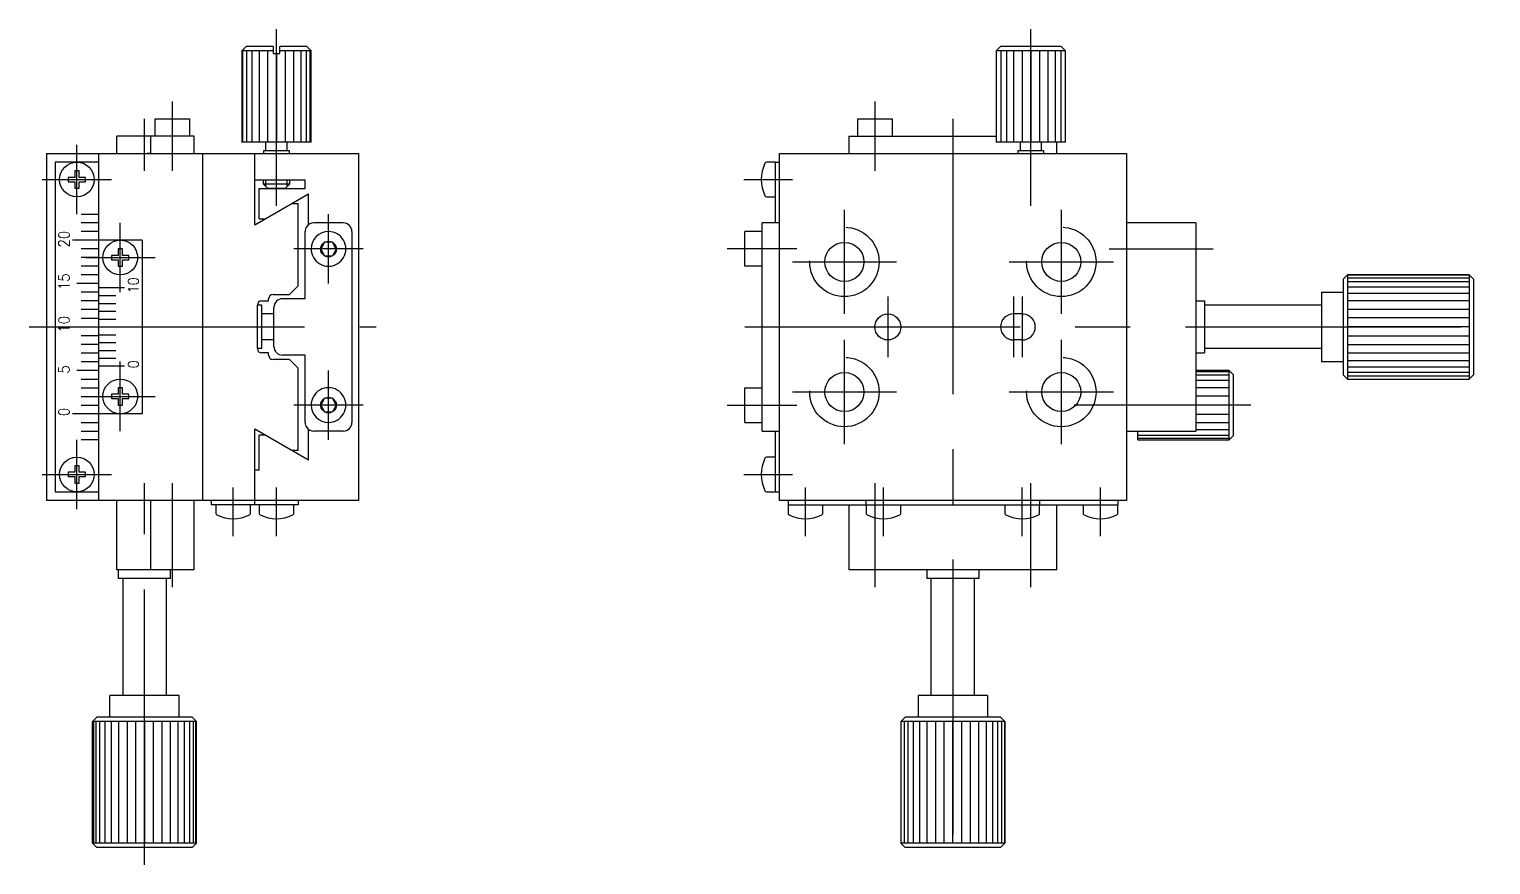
# Model space of a CAD drawing. Extents: x -118 to 241, y -126 to 112.
# Drawn here: x 72.5 to 240.9, y -62 to 34.3 of the extents above; entities that cross this region are included whole.
import ezdxf

# ---------------------------------------------------------------- set-up
doc = ezdxf.new("R2010")
doc.units = 0
doc.linetypes.add('CENTER', pattern=[50.8, 31.75, -6.35, 6.35, -6.35])
doc.linetypes.add('DASHED', pattern=[19.05, 12.7, -6.35])
doc.layers.get('0').update_dxf_attribs({"linetype": 'CONTINUOUS'})
doc.layers.add('CENTER', color=1, linetype='CENTER')
doc.styles.add('CONVERTER_1', font='txt.shx', dxfattribs={"width": 0.9})

# ---------------------------------------------------------------- blocks, each defined once
blk = doc.blocks.new('*U9')
at = {"color": 7, "linetype": 'CONTINUOUS', "style": 'CONVERTER_1', "width": 0.9}
blk.add_text('0', height=1.25, rotation=90, dxfattribs=at).set_placement((77.08, -10.28))
blk = doc.blocks.new('*U10')
at = {"color": 7, "linetype": 'CONTINUOUS', "style": 'CONVERTER_1', "width": 0.9}
blk.add_text('10', height=1.2, rotation=90, dxfattribs=at).set_placement((85.05, 3.87))
blk = doc.blocks.new('*U11')
at = {"color": 7, "linetype": 'CONTINUOUS', "style": 'CONVERTER_1', "width": 0.9}
blk.add_text('0', height=1.2, rotation=90, dxfattribs=at).set_placement((85.05, -4.77))
blk = doc.blocks.new('*U12')
at = {"color": 7, "linetype": 'CONTINUOUS', "style": 'CONVERTER_1', "width": 0.9}
blk.add_text('20', height=1.25, rotation=90, dxfattribs=at).set_placement((77.08, 9.16))
blk = doc.blocks.new('*U13')
at = {"color": 7, "linetype": 'CONTINUOUS', "style": 'CONVERTER_1', "width": 0.9}
blk.add_text('15', height=1.25, rotation=90, dxfattribs=at).set_placement((77.08, 4.25))
blk = doc.blocks.new('*U14')
at = {"color": 7, "linetype": 'CONTINUOUS', "style": 'CONVERTER_1', "width": 0.9}
blk.add_text('10', height=1.25, rotation=90, dxfattribs=at).set_placement((77.08, -0.66))
blk = doc.blocks.new('*U15')
at = {"color": 7, "linetype": 'CONTINUOUS', "style": 'CONVERTER_1', "width": 0.9}
blk.add_text('5', height=1.25, rotation=90, dxfattribs=at).set_placement((77.08, -5.38))

msp = doc.modelspace()

# ---------------------------------------------------------------- linework, layer by layer
at = {"color": 7, "linetype": 'CONTINUOUS'}
for p, q in [((96.95, 31.82), (97.45, 32.32)), ((100.55, 32.32), (97.45, 32.32)), ((100.55, 32.32), (100.55, 31.52)), ((104.45, 32.32), (101.35, 32.32)), ((101.35, 31.52), (101.35, 32.32)), ((104.45, 32.32), (104.95, 31.82)), ((183.92, 31.82), (184.42, 32.32)), ((191.42, 32.32), (184.42, 32.32)), ((191.42, 32.32), (191.92, 31.82)), ((100.55, 31.82), (96.95, 31.82)), ((96.95, 31.82), (96.95, 21.32)), ((97.09, 21.32), (97.09, 31.82)), ((97.49, 31.82), (97.49, 21.32)), ((98.12, 31.82), (98.12, 21.32)), ((98.95, 31.82), (98.95, 21.32)), ((99.91, 31.82), (99.91, 21.32)), ((100.55, 31.52), (100.95, 31.52)), ((100.95, 31.52), (101.35, 31.52)), ((100.95, 31.52), (100.95, 21.32)), ((104.95, 31.82), (101.35, 31.82)), ((101.99, 21.32), (101.99, 31.82)), ((102.95, 21.32), (102.95, 31.82)), ((103.78, 21.32), (103.78, 31.82)), ((104.41, 21.32), (104.41, 31.82)), ((104.81, 31.82), (104.81, 21.32)), ((104.95, 21.32), (104.95, 31.82)), ((191.92, 31.82), (183.92, 31.82)), ((183.92, 31.82), (183.92, 22)), ((184.46, 31.82), (184.46, 21.32)), ((185.1, 31.82), (185.1, 21.32)), ((185.92, 31.82), (185.92, 21.32)), ((186.89, 31.82), (186.89, 21.32)), ((187.92, 31.82), (187.92, 21.32)), ((188.96, 21.32), (188.96, 31.82)), ((189.92, 21.32), (189.92, 31.82)), ((190.75, 21.32), (190.75, 31.82)), ((191.39, 21.32), (191.39, 31.82)), ((191.92, 21.32), (191.92, 31.82)), ((86.95, 22), (86.95, 24)), ((86.95, 24), (88.95, 24)), ((88.95, 24), (90.95, 24)), ((90.95, 22), (90.95, 24)), ((167.92, 24), (168.89, 24)), ((167.92, 24), (167.92, 22)), ((168.89, 24), (169.92, 24)), ((169.92, 24), (170.96, 24)), ((170.96, 24), (171.92, 24)), ((171.92, 24), (171.92, 22)), ((88.95, 22), (82.55, 22)), ((82.55, 20), (82.55, 22)), ((82.55, 20), (82.55, 22)), ((86.45, 20), (86.45, 22)), ((91.45, 22), (88.95, 22)), ((91.45, 20), (91.45, 22)), ((166.92, 22), (166.92, 21.32)), ((166.92, 22), (167.1, 22)), ((167.1, 22), (172.75, 22)), ((172.75, 22), (173.39, 22)), ((173.39, 22), (173.79, 22)), ((173.79, 22), (173.92, 22)), ((173.92, 22), (183.92, 22)), ((183.92, 22), (183.92, 21.32)), ((97.09, 21.32), (96.95, 21.32)), ((99.73, 21.32), (97.09, 21.32)), ((102.45, 20.32), (99.45, 20.32)), ((99.45, 20.32), (99.45, 20)), ((100.95, 21.32), (99.73, 21.32)), ((99.73, 20.32), (99.73, 21.32)), ((102.18, 21.32), (100.95, 21.32)), ((104.95, 21.32), (102.18, 21.32)), ((102.18, 20.32), (102.18, 21.32)), ((102.45, 20), (102.45, 20.32)), ((166.92, 21.32), (166.92, 20)), ((184.46, 21.32), (183.92, 21.32)), ((185.1, 21.32), (184.46, 21.32)), ((185.92, 21.32), (185.1, 21.32)), ((186.89, 21.32), (185.92, 21.32)), ((189.42, 20.32), (186.42, 20.32)), ((186.42, 20.32), (186.42, 20)), ((187.92, 21.32), (186.7, 21.32)), ((186.7, 20.32), (186.7, 21.32)), ((188.96, 21.32), (186.89, 21.32)), ((189.15, 21.32), (187.92, 21.32)), ((189.92, 21.32), (188.96, 21.32)), ((189.15, 20.32), (189.15, 21.32)), ((189.42, 20), (189.42, 20.32)), ((190.75, 21.32), (189.92, 21.32)), ((190.92, 21.32), (190.75, 21.32)), ((191.92, 21.32), (190.92, 21.32)), ((190.92, 20), (190.92, 21.32)), ((74.45, 20), (74.45, -8)), ((74.45, 20), (83.45, 20)), ((75.45, 19), (75.45, -19)), ((80.45, 19), (75.45, 19)), ((79.55, 20), (85.95, 20)), ((80.45, 20), (80.45, -20)), ((83.45, 20), (92.45, 20)), ((85.95, 20), (85.95, 20)), ((86.05, 20), (86.75, 20)), ((86.35, 20), (86.05, 20)), ((88.75, 20), (91.45, 20)), ((91.45, 20), (92.45, 20)), ((92.45, -20), (92.45, 20)), ((92.45, -20), (92.45, 20)), ((92.45, 20), (98.45, 20)), ((98.45, 20), (110.45, 20)), ((98.45, 11.77), (98.45, 20)), ((98.95, 20), (99.45, 20)), ((110.45, -20), (110.45, 20)), ((158.42, 19), (157.43, 19)), ((158.42, 19), (158.42, 12)), ((158.42, 19), (158.92, 19)), ((158.92, 20), (198.92, 20)), ((158.92, 19), (158.92, 20)), ((158.92, 19), (158.92, 20)), ((158.92, 19), (158.92, 20)), ((158.92, 20), (166.92, 20)), ((158.92, 19), (158.92, 19.6)), ((158.92, 19), (158.92, 19.6)), ((158.92, 10), (158.92, 19)), ((158.92, 19), (158.92, 19)), ((158.92, 19), (158.92, 19)), ((158.92, 19), (158.92, 19)), ((158.92, 19), (158.92, 19)), ((158.92, 18), (158.92, 19)), ((158.92, 18), (158.92, 19)), ((158.92, 18), (158.92, 19)), ((158.92, 18), (158.92, 19)), ((188.92, 20), (190.92, 20)), ((198.92, 20), (198.92, 19)), ((198.92, 20), (198.92, 19)), ((198.92, 19.6), (198.92, 19)), ((198.92, 19), (198.92, 18)), ((198.92, 19), (198.92, 18)), ((198.92, 19), (198.92, 19)), ((198.92, 19), (198.92, 12)), ((77.7, 17.25), (76.95, 17.25)), ((76.95, 17.25), (76.95, 16.75)), ((78.2, 18), (77.7, 18)), ((77.7, 18), (77.7, 17.25)), ((78.2, 17.25), (78.2, 18)), ((78.95, 17.25), (78.2, 17.25)), ((78.95, 16.75), (78.95, 17.25)), ((98.45, 16.98), (104.25, 16.98)), ((99.45, 16.48), (99.45, 16.98)), ((99.45, 16.98), (99.73, 16.98)), ((99.73, 16.98), (100.95, 16.98)), ((102.18, 16.98), (102.45, 16.98)), ((102.45, 16.98), (102.45, 16.48)), ((104.25, 16.52), (104.25, 16.98)), ((104.25, 15.98), (104.25, 16.98)), ((158.92, 11.4), (158.92, 18)), ((158.92, 11.4), (158.92, 18)), ((158.92, 12), (158.92, 18)), ((158.92, 12), (158.92, 18)), ((198.92, 18), (198.92, 11.4)), ((198.92, 18), (198.92, 11.4)), ((76.95, 16.75), (77.7, 16.75)), ((77.7, 16.75), (77.7, 16)), ((77.7, 16), (78.2, 16)), ((78.2, 16), (78.2, 16.75)), ((78.2, 16.75), (78.95, 16.75)), ((98.45, 11.77), (104.65, 15.35)), ((98.95, 15.98), (104.25, 15.98)), ((98.95, 12.48), (98.95, 15.98)), ((99.73, 16.21), (99.45, 16.48)), ((102.45, 16.48), (99.45, 16.48)), ((99.95, 15.98), (99.73, 16.21)), ((101.95, 15.98), (99.95, 15.98)), ((100.95, 15.98), (101.95, 15.98)), ((102.18, 16.21), (101.95, 15.98)), ((102.45, 16.48), (102.18, 16.21)), ((104.65, 11.8), (104.65, 15.35)), ((102.71, 14.23), (103.45, 14.23)), ((103.45, 4.75), (103.45, 14.23)), ((157.43, 15), (158.42, 15)), ((78.45, 13), (80.45, 13)), ((80.45, 12), (78.45, 12)), ((98.95, 12.48), (99.68, 12.48)), ((108.65, 12), (105.25, 12)), ((156.92, -12), (156.92, 12)), ((158.92, 12), (156.92, 12)), ((158.42, 12), (158.42, 12)), ((158.92, 11.4), (158.92, 12)), ((158.92, 11.4), (158.92, 12)), ((158.92, 10), (158.92, 12)), ((198.92, 12), (198.92, -12)), ((206.92, 12), (198.92, 12)), ((206.92, 12), (206.92, 2.5)), ((80.45, 11), (78.45, 11)), ((104.25, 7.64), (104.25, 11)), ((109.65, 11), (109.65, -11)), ((154.92, 7), (154.92, 11)), ((156.92, 11), (154.92, 11)), ((158.92, -12), (158.92, 11.4)), ((158.92, -4), (158.92, 11.4)), ((198.92, 11.4), (198.92, -4)), ((198.92, 11.4), (198.92, 10)), ((85.45, 10), (77.45, 10)), ((80.45, 9), (78.45, 9)), ((83.2, 9), (82.7, 9)), ((82.7, 9), (82.7, 8.25)), ((82.7, 9), (82.7, 8.25)), ((83.2, 9), (82.7, 9)), ((83.2, 8.25), (83.2, 9)), ((83.2, 8.25), (83.2, 9)), ((85.45, 10), (85.45, -10)), ((104.25, 3.25), (104.25, 9.04)), ((106.5, 9.76), (106.05, 8.98)), ((106.05, 8.98), (106.5, 8.2)), ((107.4, 9.76), (106.5, 9.76)), ((107.85, 8.98), (107.4, 9.76)), ((107.85, 8.98), (107.4, 8.2)), ((158.92, -10), (158.92, 10)), ((80.45, 8), (78.45, 8)), ((80.45, 7), (78.45, 7)), ((81.95, 8.25), (81.95, 7.75)), ((82.7, 8.25), (81.95, 8.25)), ((81.95, 7.75), (82.7, 7.75)), ((82.7, 7.75), (82.7, 7)), ((82.7, 7.75), (82.7, 7)), ((82.7, 7), (83.2, 7)), ((82.7, 7), (83.2, 7)), ((83.95, 8.25), (83.2, 8.25)), ((83.95, 8.25), (83.2, 8.25)), ((83.2, 7), (83.2, 7.75)), ((83.2, 7.75), (83.95, 7.75)), ((83.2, 7.75), (83.95, 7.75)), ((83.2, 7), (83.2, 7.75)), ((83.95, 7.75), (83.95, 8.25)), ((83.95, 7.75), (83.95, 8.25)), ((106.5, 8.2), (107.4, 8.2)), ((156.92, 7), (154.92, 7)), ((80.45, 6), (78.45, 6)), ((223.92, 5.5), (224.42, 6)), ((223.92, 5.5), (223.92, -5.5)), ((238.42, 6), (224.42, 6)), ((224.42, 6), (238.42, 6)), ((224.42, 6), (224.42, 0)), ((238.42, 5.64), (224.42, 5.64)), ((238.42, 5.2), (224.42, 5.2)), ((238.42, 6), (238.42, 0)), ((238.92, 5.5), (238.42, 6)), ((238.92, 5.5), (238.92, 2)), ((80.45, 5), (77.95, 5)), ((80.45, 4), (78.45, 4)), ((83.45, 4.5), (80.45, 4.5)), ((82.45, 3.6), (80.45, 3.6)), ((100.55, 3.75), (102.45, 3.75)), ((102.45, 3.75), (103.45, 4.75)), ((221.42, 4), (221.42, 2.5)), ((221.42, 4), (223.92, 4)), ((221.42, 4), (223.92, 4)), ((238.42, 4.6), (224.42, 4.6)), ((238.42, 3.86), (224.42, 3.86)), ((80.45, 3), (78.45, 3)), ((80.45, 2), (78.45, 2)), ((80.45, 2.7), (82.45, 2.7)), ((82.45, 1.8), (80.45, 1.8)), ((98.75, -2.5), (98.75, 2.5)), ((99.25, 2.5), (98.75, 2.5)), ((99.25, 3), (100.05, 3)), ((99.25, 1.5), (99.25, 2.5)), ((100.05, 3), (100.05, 3.25)), ((100.65, 1.5), (100.65, 2.25)), ((104.25, 3.25), (101.65, 3.25)), ((206.92, 3), (207.92, 3)), ((206.92, 3), (207.92, 3)), ((206.92, 2.5), (206.92, -2.5)), ((207.92, 3), (207.92, 2.5)), ((207.92, 3), (207.92, 2.5)), ((221.42, 2.5), (207.92, 2.5)), ((207.92, 2.5), (207.92, -2.5)), ((207.92, 2.5), (207.92, -2.5)), ((221.42, 2.5), (221.42, -2.5)), ((238.42, 3), (224.42, 3)), ((238.42, 2.02), (224.42, 2.02)), ((238.92, 2), (238.92, -2)), ((77.45, 0), (80.45, 0)), ((78.45, 1), (80.45, 1)), ((80.45, 0.9), (82.45, 0.9)), ((80.45, 0), (82.95, 0)), ((100.65, 1.5), (99.25, 1.5)), ((99.25, -1.5), (99.25, 1.5)), ((100.65, -1.5), (100.65, 1.5)), ((186.92, 1.5), (185.92, 1.5)), ((238.42, 1.04), (224.42, 1.04)), ((238.42, 0), (224.42, 0)), ((224.42, 0), (224.42, -1.04)), ((238.42, 0), (238.42, -1.04)), ((78.45, -1), (80.45, -1)), ((80.45, -0.9), (82.45, -0.9)), ((99.25, -2.5), (99.25, -1.5)), ((100.65, -1.5), (99.25, -1.5)), ((100.65, -2.25), (100.65, -1.5)), ((186.92, -1.5), (185.92, -1.5)), ((224.42, -1.04), (238.42, -1.04)), ((224.42, -1.04), (224.42, -2.02)), ((238.42, -1.04), (238.42, -2.02)), ((78.45, -2), (80.45, -2)), ((78.45, -3), (80.45, -3)), ((80.45, -1.8), (82.45, -1.8)), ((80.45, -2.7), (82.45, -2.7)), ((99.25, -2.5), (98.75, -2.5)), ((100.05, -3), (99.25, -3)), ((100.05, -3.25), (100.05, -3)), ((104.25, -3.25), (101.65, -3.25)), ((104.25, -11), (104.25, -3.25)), ((206.92, -2.5), (206.92, -3)), ((206.92, -3), (206.92, -12)), ((206.92, -3), (207.92, -3)), ((206.92, -3), (207.92, -3)), ((221.42, -2.5), (207.92, -2.5)), ((207.92, -2.5), (207.92, -3)), ((207.92, -2.5), (207.92, -3)), ((221.42, -2.5), (221.42, -4)), ((224.42, -2.02), (238.42, -2.02)), ((224.42, -2.02), (224.42, -3)), ((224.42, -3), (238.42, -3)), ((224.42, -3), (224.42, -3.86)), ((238.42, -2.02), (238.42, -3)), ((238.42, -3), (238.42, -3.86)), ((238.92, -2), (238.92, -2.2)), ((238.92, -2.2), (238.92, -5.5)), ((80.45, -5), (77.95, -5)), ((78.45, -4), (80.45, -4)), ((80.45, -3.6), (82.45, -3.6)), ((83.45, -4.5), (80.45, -4.5)), ((102.45, -3.75), (100.55, -3.75)), ((102.45, -3.75), (103.45, -4.75)), ((103.45, -14.23), (103.45, -4.75)), ((198.92, -4), (198.92, -20)), ((206.92, -5), (206.92, -5.14)), ((210.75, -5), (206.92, -5)), ((210.75, -5.14), (210.75, -5)), ((210.75, -5), (211.25, -5.5)), ((221.42, -4), (223.92, -4)), ((224.42, -3.86), (238.42, -3.86)), ((224.42, -3.86), (224.42, -4.6)), ((224.42, -4.6), (238.42, -4.6)), ((224.42, -4.6), (224.42, -5.2)), ((238.42, -3.86), (238.42, -4.6)), ((238.42, -4.6), (238.42, -5.2)), ((78.45, -6), (80.45, -6)), ((206.92, -5.14), (206.92, -5.54)), ((206.92, -5.14), (210.75, -5.14)), ((206.92, -5.54), (206.92, -6.17)), ((210.75, -5.54), (206.92, -5.54)), ((206.92, -6.17), (206.92, -7)), ((210.75, -6.17), (206.92, -6.17)), ((210.75, -5.54), (210.75, -5.14)), ((210.75, -6.17), (210.75, -5.54)), ((210.75, -7), (210.75, -6.17)), ((211.25, -12.5), (211.25, -5.5)), ((224.42, -6), (223.92, -5.5)), ((224.42, -5.2), (238.42, -5.2)), ((224.42, -5.2), (224.42, -5.64)), ((224.42, -5.64), (238.42, -5.64)), ((224.42, -5.64), (224.42, -5.91)), ((224.42, -5.91), (224.42, -6)), ((224.42, -6), (238.42, -6)), ((238.42, -5.2), (238.42, -5.64)), ((238.92, -5.5), (238.42, -6)), ((238.42, -5.64), (238.42, -5.91)), ((238.42, -5.91), (238.42, -6)), ((74.45, -8), (74.45, -20)), ((78.45, -7), (80.45, -7)), ((78.45, -8), (80.45, -8)), ((81.95, -7.75), (81.95, -8.25)), ((82.7, -7.75), (81.95, -7.75)), ((81.95, -8.25), (82.7, -8.25)), ((82.7, -7), (82.7, -7.75)), ((83.2, -7), (82.7, -7)), ((83.2, -7), (82.7, -7)), ((82.7, -7), (82.7, -7.75)), ((82.7, -8.25), (82.7, -9)), ((82.7, -8.25), (82.7, -9)), ((83.2, -7.75), (83.2, -7)), ((83.2, -7.75), (83.2, -7)), ((83.95, -7.75), (83.2, -7.75)), ((83.95, -7.75), (83.2, -7.75)), ((83.2, -8.25), (83.95, -8.25)), ((83.2, -9), (83.2, -8.25)), ((83.2, -9), (83.2, -8.25)), ((83.2, -8.25), (83.95, -8.25)), ((83.95, -8.25), (83.95, -7.75)), ((83.95, -8.25), (83.95, -7.75)), ((106.5, -8.22), (106.05, -9)), ((107.4, -8.22), (106.5, -8.22)), ((107.85, -9), (107.4, -8.22)), ((154.92, -11), (154.92, -7)), ((154.92, -7), (156.92, -7)), ((206.92, -7), (206.92, -7.96)), ((210.75, -7), (206.92, -7)), ((206.92, -7.96), (206.92, -9)), ((210.75, -7.96), (206.92, -7.96)), ((210.75, -7.96), (210.75, -7)), ((210.75, -9), (210.75, -7.96)), ((85.45, -10), (77.45, -10)), ((78.45, -9), (80.45, -9)), ((82.7, -9), (83.2, -9)), ((82.7, -9), (83.2, -9)), ((106.05, -9), (106.5, -9.78)), ((106.5, -9.78), (107.4, -9.78)), ((107.85, -9), (107.4, -9.78)), ((158.92, -12), (158.92, -10)), ((158.92, -20), (158.92, -10)), ((206.92, -9), (206.92, -10.04)), ((210.75, -9), (206.92, -9)), ((206.92, -10.04), (206.92, -11)), ((206.92, -10.04), (210.75, -10.04)), ((210.75, -13), (210.75, -9)), ((78.45, -11), (80.45, -11)), ((92.45, -14.75), (92.45, -10.25)), ((98.45, -16.64), (98.45, -11.77)), ((104.65, -15.35), (98.45, -11.77)), ((154.92, -11), (156.92, -11)), ((206.92, -11), (206.92, -11.83)), ((206.92, -11), (210.75, -11)), ((78.45, -12), (80.45, -12)), ((80.45, -13), (78.45, -13)), ((98.45, -20.5), (98.45, -11.89)), ((99.68, -12.48), (98.95, -12.48)), ((98.95, -16.52), (98.95, -12.48)), ((104.65, -15.35), (104.65, -11.8)), ((108.65, -12), (105.25, -12)), ((156.92, -12), (158.92, -12)), ((158.42, -12), (158.42, -19)), ((158.42, -12), (158.42, -12)), ((158.92, -20), (158.92, -12)), ((198.92, -12), (206.92, -12)), ((198.92, -12), (200.25, -12)), ((198.92, -12), (198.92, -20)), ((200.25, -12), (206.92, -12)), ((200.25, -13), (200.25, -12)), ((200.25, -12.46), (210.75, -12.46)), ((210.75, -12.86), (200.25, -12.86)), ((200.25, -13), (210.75, -13)), ((206.92, -11.83), (206.92, -12)), ((206.92, -11.83), (210.75, -11.83)), ((211.25, -12.5), (210.75, -13)), ((103.45, -14.23), (102.71, -14.23)), ((158.42, -15), (157.43, -15)), ((76.95, -16.75), (76.95, -17.25)), ((77.7, -16.75), (76.95, -16.75)), ((77.7, -16), (77.7, -16.75)), ((78.2, -16), (77.7, -16)), ((78.2, -16.75), (78.2, -16)), ((78.95, -16.75), (78.2, -16.75)), ((78.95, -17.25), (78.95, -16.75)), ((98.95, -16.52), (98.45, -16.52)), ((76.95, -17.25), (77.7, -17.25)), ((77.7, -17.25), (77.7, -18)), ((77.7, -18), (78.2, -18)), ((78.2, -17.25), (78.95, -17.25)), ((78.2, -18), (78.2, -17.25)), ((83.45, -20), (74.45, -20)), ((75.45, -19), (80.45, -19)), ((92.45, -20), (82.55, -20)), ((82.55, -22), (82.55, -20)), ((82.55, -28), (82.55, -20)), ((92.45, -20), (83.45, -20)), ((86.45, -28), (86.45, -20)), ((91.45, -28), (91.45, -20)), ((92.45, -20), (91.45, -20)), ((98.45, -20), (92.45, -20)), ((93.45, -20.5), (93.45, -20)), ((97.95, -20), (96.45, -20)), ((98.95, -20), (97.95, -20)), ((110.45, -20), (98.45, -20)), ((103.45, -20), (103.45, -20.5)), ((157.43, -19), (158.42, -19)), ((158.42, -19), (158.92, -19)), ((198.92, -20), (158.92, -20)), ((168.92, -20), (158.92, -20)), ((158.92, -20), (158.92, -20)), ((159.92, -20), (159.92, -20.5)), ((198.92, -20), (168.92, -20)), ((168.92, -20.5), (168.92, -20)), ((188.92, -20), (188.92, -20.5)), ((197.92, -20), (197.92, -20.5)), ((98.45, -20.5), (93.45, -20.5)), ((93.95, -20.5), (93.95, -21.49)), ((97.95, -21.49), (97.95, -20.5)), ((98.95, -20.5), (98.45, -20.5)), ((103.45, -20.5), (98.95, -20.5)), ((98.95, -20.5), (98.95, -21.49)), ((102.95, -21.49), (102.95, -20.5)), ((159.92, -20.5), (166.92, -20.5)), ((159.92, -20.5), (159.92, -21.49)), ((163.92, -21.49), (163.92, -20.5)), ((166.92, -20.5), (168.92, -20.5)), ((166.92, -20.5), (166.92, -28)), ((168.92, -20.5), (190.92, -20.5)), ((168.92, -20.5), (168.92, -21.49)), ((172.92, -21.49), (172.92, -20.5)), ((184.92, -20.5), (184.92, -21.49)), ((188.92, -21.49), (188.92, -20.5)), ((190.92, -20.5), (197.92, -20.5)), ((190.92, -28), (190.92, -20.5)), ((193.92, -20.5), (193.92, -21.49)), ((197.92, -21.49), (197.92, -20.5)), ((86.45, -28), (82.55, -28)), ((82.75, -29), (82.75, -28)), ((91.45, -28), (86.45, -28)), ((88.75, -29), (88.75, -28)), ((175.92, -28), (166.92, -28)), ((175.92, -28), (175.92, -29)), ((175.92, -28), (175.92, -29)), ((176.42, -28), (175.92, -28)), ((181.42, -28), (176.42, -28)), ((190.92, -28), (181.42, -28)), ((181.92, -28), (181.92, -29)), ((181.92, -28), (181.92, -29)), ((88.75, -29), (82.75, -29)), ((83.25, -29), (83.25, -42.5)), ((88.25, -29), (88.25, -42.5)), ((176.42, -29), (175.92, -29)), ((176.42, -29), (175.92, -29)), ((176.42, -42.5), (176.42, -29)), ((181.42, -29), (176.42, -29)), ((181.42, -29), (176.42, -29)), ((181.42, -42.5), (181.42, -29)), ((181.92, -29), (181.42, -29)), ((181.92, -29), (181.42, -29)), ((89.75, -42.5), (81.75, -42.5)), ((83.25, -42.5), (81.75, -42.5)), ((81.75, -45), (81.75, -42.5)), ((81.75, -45), (81.75, -42.5)), ((88.25, -42.5), (83.25, -42.5)), ((89.75, -42.5), (88.25, -42.5)), ((89.75, -45), (89.75, -42.5)), ((176.42, -42.5), (174.92, -42.5)), ((174.92, -42.5), (174.92, -45)), ((181.42, -42.5), (176.42, -42.5)), ((182.92, -42.5), (181.42, -42.5)), ((182.92, -42.5), (182.92, -45)), ((182.92, -42.5), (182.92, -45)), ((79.75, -45.5), (80.25, -45)), ((91.25, -45), (80.25, -45)), ((89.75, -45), (81.75, -45)), ((91.25, -45), (91.75, -45.5)), ((172.92, -45.5), (173.42, -45)), ((184.42, -45), (173.42, -45)), ((184.42, -45), (184.92, -45.5)), ((79.75, -59.5), (79.75, -45.5)), ((79.75, -45.5), (79.75, -59.5)), ((85.75, -45.5), (79.75, -45.5)), ((79.84, -45.5), (79.84, -59.5)), ((80.11, -45.5), (80.11, -59.5)), ((80.55, -45.5), (80.55, -59.5)), ((81.15, -45.5), (81.15, -59.5)), ((81.89, -45.5), (81.89, -59.5)), ((82.75, -45.5), (82.75, -59.5)), ((83.73, -45.5), (83.73, -59.5)), ((84.71, -45.5), (84.71, -59.5)), ((86.79, -45.5), (85.75, -45.5)), ((85.75, -45.5), (85.75, -59.5)), ((86.79, -59.5), (86.79, -45.5)), ((87.77, -45.5), (86.79, -45.5)), ((87.77, -59.5), (87.77, -45.5)), ((88.75, -45.5), (87.77, -45.5)), ((88.75, -59.5), (88.75, -45.5)), ((89.61, -45.5), (88.75, -45.5)), ((89.61, -59.5), (89.61, -45.5)), ((90.35, -45.5), (89.61, -45.5)), ((90.35, -59.5), (90.35, -45.5)), ((90.95, -45.5), (90.35, -45.5)), ((90.95, -59.5), (90.95, -45.5)), ((91.39, -45.5), (90.95, -45.5)), ((91.39, -59.5), (91.39, -45.5)), ((91.66, -45.5), (91.39, -45.5)), ((91.66, -59.5), (91.66, -45.5)), ((91.75, -45.5), (91.66, -45.5)), ((91.75, -59.5), (91.75, -45.5)), ((172.92, -45.5), (172.92, -59.5)), ((173.01, -45.5), (172.92, -45.5)), ((173.29, -45.5), (173.01, -45.5)), ((173.29, -45.5), (173.29, -59.5)), ((173.73, -45.5), (173.29, -45.5)), ((173.73, -45.5), (173.73, -59.5)), ((174.33, -45.5), (173.73, -45.5)), ((174.33, -45.5), (174.33, -59.5)), ((175.07, -45.5), (174.33, -45.5)), ((175.07, -45.5), (175.07, -59.5)), ((175.92, -45.5), (175.07, -45.5)), ((175.92, -45.5), (175.92, -59.5)), ((176.9, -45.5), (175.92, -45.5)), ((176.9, -45.5), (176.9, -59.5)), ((177.88, -45.5), (176.9, -45.5)), ((177.88, -45.5), (177.88, -59.5)), ((178.92, -45.5), (177.88, -45.5)), ((178.92, -59.5), (178.92, -45.5)), ((184.92, -45.5), (178.92, -45.5)), ((179.97, -59.5), (179.97, -45.5)), ((180.94, -59.5), (180.94, -45.5)), ((181.92, -59.5), (181.92, -45.5)), ((182.78, -59.5), (182.78, -45.5)), ((183.52, -59.5), (183.52, -45.5)), ((184.12, -59.5), (184.12, -45.5)), ((184.56, -59.5), (184.56, -45.5)), ((184.92, -45.5), (184.92, -59.5)), ((184.92, -59.5), (184.92, -45.5)), ((79.75, -59.5), (80.25, -60)), ((85.75, -59.5), (79.75, -59.5)), ((83.75, -60), (80.25, -60)), ((87.75, -60), (83.75, -60)), ((86.79, -59.5), (85.75, -59.5)), ((87.77, -59.5), (86.79, -59.5)), ((87.95, -60), (87.75, -60)), ((88.75, -59.5), (87.77, -59.5)), ((91.25, -60), (87.95, -60)), ((89.61, -59.5), (88.75, -59.5)), ((90.35, -59.5), (89.61, -59.5)), ((90.95, -59.5), (90.35, -59.5)), ((91.39, -59.5), (90.95, -59.5)), ((91.75, -59.5), (91.25, -60)), ((91.66, -59.5), (91.39, -59.5)), ((91.75, -59.5), (91.66, -59.5)), ((173.42, -60), (172.92, -59.5)), ((173.01, -59.5), (172.92, -59.5)), ((173.29, -59.5), (173.01, -59.5)), ((173.73, -59.5), (173.29, -59.5)), ((176.72, -60), (173.42, -60)), ((174.33, -59.5), (173.73, -59.5)), ((175.07, -59.5), (174.33, -59.5)), ((175.92, -59.5), (175.07, -59.5)), ((176.9, -59.5), (175.92, -59.5)), ((176.92, -60), (176.72, -60)), ((177.88, -59.5), (176.9, -59.5)), ((180.92, -60), (176.92, -60)), ((178.92, -59.5), (177.88, -59.5)), ((184.92, -59.5), (178.92, -59.5)), ((184.42, -60), (180.92, -60)), ((184.42, -60), (184.92, -59.5))]:
    msp.add_line(p, q, dxfattribs=at)
at = {"color": 3, "linetype": 'CONTINUOUS'}
for p, q in [((99.72, 16.21), (99.72, 16.98)), ((102.18, 16.21), (102.18, 16.98))]:
    msp.add_line(p, q, dxfattribs=at)
at = {"color": 7, "linetype": 'CONTINUOUS'}
for centre, radius in [((77.95, 17), 2), ((82.95, 8), 2), ((106.95, 8.98), 0.9), ((166.42, 7.5), 2.25), ((191.42, 7.5), 2.25), ((171.42, 0), 1.5), ((82.95, -8), 2), ((166.42, -7.5), 2.25), ((191.42, -7.5), 2.25), ((106.95, -9), 0.9), ((77.95, -17), 2)]:
    msp.add_circle(centre, radius, dxfattribs=at)
at = {"color": 3, "linetype": 'DASHED'}
for centre in [(166.42, 7.5), (191.42, 7.5), (166.42, -7.5), (191.42, -7.5)]:
    msp.add_circle(centre, 4, dxfattribs=at)
at = {"color": 7, "linetype": 'CONTINUOUS'}
for centre, radius, start, end in [((161.18, 17), 4.35, 154.3284, 205.6716), ((157.43, 18.8), 0.2, 90, 154.3284), ((157.43, 15.2), 0.2, 205.6716, 270), ((105.25, 11), 1, 90, 143.1301), ((108.65, 11), 1, 0, 90), ((105.25, 11), 1, 143.1301, 180), ((106.95, 9), 2, 90, 180), ((106.95, 9), 2, 60, 90), ((106.95, 9), 2, 0, 60), ((106.95, 9), 2, 180, 240), ((106.95, 9), 2, 300, 0), ((106.95, 9), 2, 240, 300), ((100.55, 3.25), 0.5, 90, 180), ((99.25, 2.5), 0.5, 90, 180), ((101.65, 2.25), 1, 90, 180), ((185.92, 0), 1.5, 134.1828, 180), ((185.92, 0), 1.5, 180, 270), ((185.92, 0), 1.5, 90, 134.1828), ((186.92, 0), 1.5, 84.011, 90), ((186.92, 0), 1.5, 270, 0), ((186.92, 0), 1.5, 0, 84.011), ((99.25, -2.5), 0.5, 180, 270), ((100.55, -3.25), 0.5, 180, 270), ((101.65, -2.25), 1, 180, 270), ((106.95, -9), 2, 120, 180), ((106.95, -9), 2, 60, 120), ((106.95, -9), 2, 0, 60), ((106.95, -9), 2, 180, 270), ((106.95, -9), 2, 300, 0), ((105.25, -11), 1, 180, 216.8699), ((105.25, -11), 1, 216.8699, 270), ((106.95, -9), 2, 270, 300), ((108.65, -11), 1, 270, 0), ((161.18, -17), 4.35, 154.3284, 205.6716), ((157.43, -15.2), 0.2, 90, 154.3284), ((157.43, -18.8), 0.2, 205.6716, 270), ((94.15, -21.49), 0.2, 180, 244.3284), ((95.95, -17.75), 4.35, 244.3284, 295.6716), ((97.75, -21.49), 0.2, 295.6716, 0), ((99.15, -21.49), 0.2, 180, 244.3284), ((100.95, -17.75), 4.35, 244.3284, 295.6716), ((102.75, -21.49), 0.2, 295.6716, 0), ((160.12, -21.49), 0.2, 180, 244.3284), ((161.92, -17.75), 4.35, 244.3284, 295.6716), ((163.72, -21.49), 0.2, 295.6716, 0), ((169.12, -21.49), 0.2, 180, 244.3284), ((169.12, -21.49), 0.2, 180, 244.3284), ((170.92, -17.75), 4.35, 244.3284, 295.6716), ((172.72, -21.49), 0.2, 295.6716, 0), ((185.12, -21.49), 0.2, 180, 244.3284), ((186.92, -17.75), 4.35, 244.3284, 295.6716), ((188.72, -21.49), 0.2, 295.6716, 0), ((194.12, -21.49), 0.2, 180, 244.3284), ((195.92, -17.75), 4.35, 244.3284, 295.6716), ((197.72, -21.49), 0.2, 295.6716, 0)]:
    msp.add_arc(centre, radius, start, end, dxfattribs=at)
at = {"layer": 'CENTER', "color": 1, "linetype": 'CENTER'}
for p, q in [((100.95, 13.98), (100.95, 34.32)), ((187.92, 13.98), (187.92, 34.32)), ((88.95, 18), (88.95, 26)), ((169.92, 26), (169.92, 18)), ((85.75, 18), (85.75, 24)), ((178.92, 24), (178.92, -62)), ((77.95, 13), (77.95, 21)), ((73.95, 17), (81.95, 17)), ((154.82, 17), (160.42, 17)), ((166.42, 1.5), (166.42, 13.5)), ((191.42, 13.5), (191.42, 1.5)), ((82.95, 4), (82.95, 12)), ((106.95, 5), (106.95, 13)), ((191.42, 10.5), (191.42, 9.75)), ((110.95, 9), (102.95, 9)), ((160.92, 9), (152.92, 9)), ((196.92, 9), (208.92, 9)), ((78.95, 8), (86.95, 8)), ((160.42, 7.5), (172.42, 7.5)), ((185.42, 7.5), (197.42, 7.5)), ((171.42, 3.5), (171.42, -3.5)), ((185.92, 3.5), (185.92, -3.5)), ((186.92, 3.5), (186.92, -3.5)), ((72.45, 0), (112.45, 0)), ((154.92, 0), (240.92, 0)), ((166.42, -13.5), (166.42, -1.5)), ((191.42, -1.5), (191.42, -13.5)), ((82.95, -12), (82.95, -4)), ((106.95, -13), (106.95, -5)), ((78.95, -8), (86.95, -8)), ((172.42, -7.5), (160.42, -7.5)), ((197.42, -7.5), (185.42, -7.5)), ((110.95, -9), (102.95, -9)), ((152.92, -9), (160.92, -9)), ((213.25, -9), (192.91, -9)), ((77.95, -21), (77.95, -13)), ((73.95, -17), (81.95, -17)), ((85.75, -62), (85.75, -18)), ((88.95, -30), (88.95, -18)), ((95.95, -24.1), (95.95, -18.5)), ((100.95, -24.1), (100.95, -18.5)), ((154.82, -17), (160.42, -17)), ((161.92, -24.1), (161.92, -18.5)), ((169.92, -18), (169.92, -30)), ((170.92, -24.1), (170.92, -18.5)), ((186.92, -24.1), (186.92, -18.5)), ((187.92, -30), (187.92, -18)), ((195.92, -24.1), (195.92, -18.5)), ((169.92, -20), (169.92, -28))]:
    msp.add_line(p, q, dxfattribs=at)

# ---------------------------------------------------------------- block references
at = {"color": 7, "linetype": 'CONTINUOUS'}
for name in ['*U12', '*U13', '*U10', '*U14', '*U15', '*U11', '*U9']:
    msp.add_blockref(name, (0, 0), dxfattribs=at)

doc.saveas('drawing.dxf')
